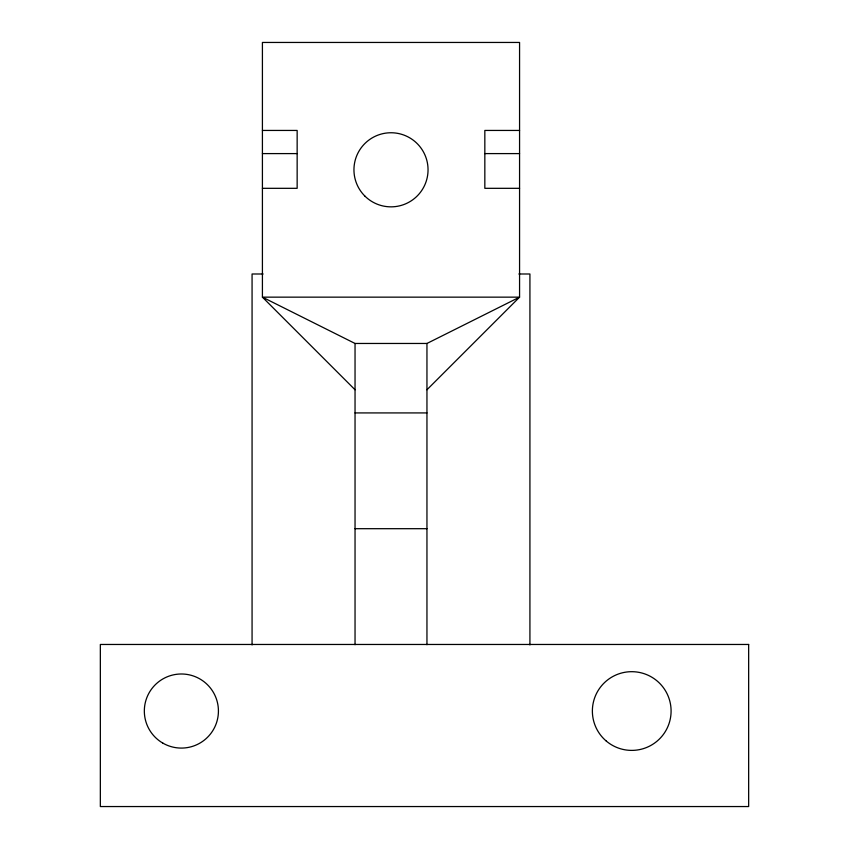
<?xml version="1.0" encoding="UTF-8"?>
<svg xmlns="http://www.w3.org/2000/svg" width="849" height="849" viewBox="0 0 849 849"><rect width="100%" height="100%" fill="white"/><g stroke="black" fill="none" stroke-linecap="round" stroke-linejoin="round"><path stroke-width="1.27" d="M426.951 389.765L519.567 297.15L519.567 42.45L262.415 42.45L262.415 297.15L355.041 389.765M426.951 343.463L519.567 297.15L262.415 297.15L355.041 343.463L426.951 343.463L426.951 644.709M262.415 130.438L297.15 130.438L297.15 188.319L262.415 188.319M519.567 130.438L484.832 130.438L484.832 188.319L519.567 188.319M262.415 153.595L297.15 153.595M484.832 153.595L519.567 153.595M263.105 273.994L252.068 273.994L252.068 644.932M518.877 273.994L529.925 273.994L529.925 644.932M355.041 412.922L426.951 412.922M355.041 528.694L426.951 528.694M355.041 343.463L355.041 644.709M748.659 644.465L100.341 644.465L100.341 806.55L748.659 806.55L748.659 644.465M364.794 195.992A37.048 37.048 0 0 0 426.782 179.394A37.048 37.048 0 0 0 381.403 134.015A37.048 37.048 0 0 0 364.794 195.992M162.849 743.119A37.048 37.048 0 0 0 218.426 711.038A37.048 37.048 0 0 0 162.849 678.956A37.048 37.048 0 0 0 162.849 743.119M606.313 741.092A39.362 39.362 0 0 0 670.466 718.031A39.362 39.362 0 0 0 618.422 674A39.362 39.362 0 0 0 606.313 741.092"/></g></svg>
